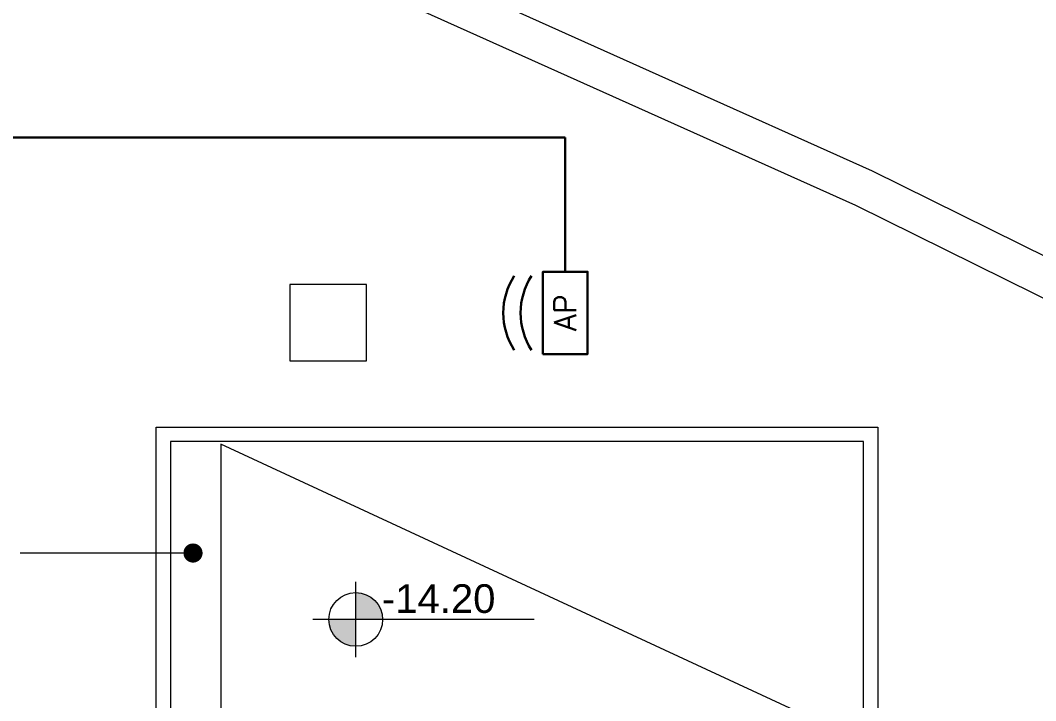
# Model space of a CAD drawing. Header units: metres. Extents: x -13621 to 152406, y -16073 to 22221.
# Drawn here: x 8158 to 9220, y 4894 to 5606 of the extents above; entities that cross this region are included whole.
import ezdxf
from ezdxf.enums import TextEntityAlignment as Align

# ---------------------------------------------------------------- set-up
doc = ezdxf.new("R2010")
doc.units = ezdxf.units.M
doc.header["$LTSCALE"] = 100
doc.header["$MEASUREMENT"] = 0
doc.layers.get('0').update_dxf_attribs({"color": 9, "lineweight": 9})
for name, color, linetype, lineweight in [('00', 9, 'Continuous', 9), ('01', 9, 'Continuous', 9), ('06D', 9, 'Continuous', 9), ('21', 9, 'Continuous', 9), ('21_mahal200', 9, 'Continuous', 9), ('Data  Tavan', 170, 'Continuous', 30), ('E-ACCESS POINT (KABLOSUZ ERİŞİM İÇİN)', 7, 'Continuous', 30)]:
    doc.layers.add(name, color=color, linetype=linetype, lineweight=lineweight)
doc.styles.add('Arial', font='arial.ttf', dxfattribs={"height": 2.5})
doc.styles.add('E-YAZI', font='txttw.shx')
doc.styles.add('MuuM_TEXT-ITALIC', font='ARIALNI.TTF')
doc.styles.add('MuuM_TEXT-STANDART', font='ARIALN.TTF')
doc.dimstyles.new('MuuM_DIM200', dxfattribs={"dimscale": 20, "dimtxt": 2, "dimasz": 1, "dimexe": 1, "dimexo": 1, "dimgap": 1, "dimtad": 1, "dimdec": 1, "dimrnd": 0.5, "dimdsep": 46, "dimtxsty": 'MuuM_TEXT-STANDART', "dimblk": 'ARCHTICK', "dimcen": 0, "dimdle": 0.15, "dimclrd": 256, "dimclre": 256, "dimclrt": 256, "dimadec": 0, "dimazin": 0, "dimtfac": 5, "dimtdec": 1, "dimtix": 1, "dimtmove": 2, "dimatfit": 3, "dimldrblk": 'DOT', "dimfxl": 3, "dimfxlon": 1, "dimtolj": 1, "dimlwd": -1, "dimlwe": -1, "dimarcsym": 0})

# ---------------------------------------------------------------- blocks, each defined once
blk = doc.blocks.new('*U215')
at = {"layer": 'E-ACCESS POINT (KABLOSUZ ERİŞİM İÇİN)', "color": 4}
blk.add_lwpolyline([(-2.395, 3.237), (2.395, 3.237), (2.395, 0.647), (-2.395, 0.647)], close=True, dxfattribs=at)
at = {"layer": 'E-ACCESS POINT (KABLOSUZ ERİŞİM İÇİN)', "color": 3}
for centre in [(0, 1.555), (0, 0.549)]:
    blk.add_arc(centre, 3.988, 57.1828, 122.8172, dxfattribs=at)
at = {"layer": 'E-ACCESS POINT (KABLOSUZ ERİŞİM İÇİN)', "color": 3, "style": 'E-YAZI'}
blk.add_text('AP', height=1.28, dxfattribs=at).set_placement((-1.054, 1.311))
blk = doc.blocks.new('p-kolon_80x80')
blk.add_lwpolyline([(-40, -40), (40, -40), (40, 40), (-40, 40)], close=True)
blk = doc.blocks.new('2.bod.sitatik')
at = {"layer": '01'}
for points in [[(10945.1, -4163.6), (9032, -3217.5), (6612.7, -2131.8), (4752.4, -1474.9)], [(4764.2, -1436.6), (6627.6, -2094.7), (9049.1, -3181.3), (10964.6, -4128.6)]]:
    blk.add_lwpolyline(points, dxfattribs=at)
blk.add_blockref('p-kolon_80x80', (8480, -3340), dxfattribs=at)
blk = doc.blocks.new('0_elevationtarget-p-bk')
h = blk.add_hatch(color=250)
h.paths.add_polyline_path([(1.875, 0, 0.414214), (0, 1.875), (0, 0)])
h.paths.add_polyline_path([(0, 0), (-1.875, 0, 0.414214), (0, -1.875)])
blk.add_line((0, -2.625), (0, 2.625))
blk.add_lwpolyline([(12.453, 0), (-3, 0)])
blk.add_circle((0, 0), 1.875)
at = {"style": 'Arial'}
blk.add_attdef('BITMISKOT', text='', height=2, dxfattribs=at).set_placement((4.5, 0), align=Align.BOTTOM_LEFT)
at = {"style": 'MuuM_TEXT-ITALIC'}
blk.add_attdef('FINISHINGFLOORLEVEL', text='', height=2, dxfattribs=at).set_placement((4.5, -0.592), align=Align.TOP_LEFT)
blk = doc.blocks.new('_ArchTick')
at = {"color": 0, "linetype": 'ByBlock', "const_width": 0.15}
blk.add_lwpolyline([(-0.5, -0.5), (0.5, 0.5)], dxfattribs=at)
blk = doc.blocks.new('_Dot')
at = {"color": 0, "linetype": 'ByBlock', "lineweight": -2}
blk.add_line((-0.5, 0), (-1, 0), dxfattribs=at)
at = {"color": 0, "linetype": 'ByBlock', "const_width": 0.5}
blk.add_lwpolyline([(-0.25, 0, 1), (0.25, 0, 1)], format="xyb", close=True, dxfattribs=at)
blk = doc.blocks.new('2.bod.Mimari')
at = {"layer": '00'}
blk.add_lwpolyline([(8340, -3815), (8340, -3830), (8280, -3830), (8280, -3815), (8300, -3815), (8300, -3449.3), (9054.85, -3449.3), (9054.85, -3790), (9039.85, -3790), (9039.85, -3464.3), (8315, -3464.3), (8315, -3815), (8340, -3815), (8340, -3830)], dxfattribs=at)
at = {"layer": '06D'}
for points in [[(8315, -3815), (8440, -3815), (8440, -3790), (9039.85, -3790), (9039.85, -3464.3), (8315, -3464.3)], [(8367.53, -3750), (8977.08, -3750), (8367.54, -3467.34)]]:
    blk.add_lwpolyline(points, close=True, dxfattribs=at)
at = {"layer": '21'}
ref = blk.add_blockref('0_elevationtarget-p-bk', (8508.79, -3650.59), dxfattribs=dict(at, xscale=15, yscale=15, zscale=15))
ref.add_attrib('BITMISKOT', '-14.20', dxfattribs={"layer": '0', "height": 30, "style": 'Arial'}).set_placement((8536.11, -3652.77), align=Align.BOTTOM_LEFT)
at = {"layer": '21_mahal200'}
blk.add_leader([(8338.6, -3581.11), (8157.95, -3581.11)], dimstyle='MuuM_DIM200', override={"dimasz": 1, "dimfxl": 10}, dxfattribs=at)

msp = doc.modelspace()

# ---------------------------------------------------------------- linework, layer by layer
at = {"layer": 'Data  Tavan'}
for p, q in [((8727.9, 5483.5), (7036.6, 5483.5)), ((8727.9, 5343.2), (8727.9, 5483.5))]:
    msp.add_line(p, q, dxfattribs=at)

# ---------------------------------------------------------------- block references
for name in ['2.bod.sitatik', '2.bod.Mimari']:
    msp.add_blockref(name, (0, 8630))
at = {"layer": 'E-ACCESS POINT (KABLOSUZ ERİŞİM İÇİN)', "xscale": 18, "yscale": 18, "zscale": 18, "rotation": 89.99999999999999}
msp.add_blockref('*U215', (8762.9, 5300.1), dxfattribs=at)

doc.saveas('drawing.dxf')
